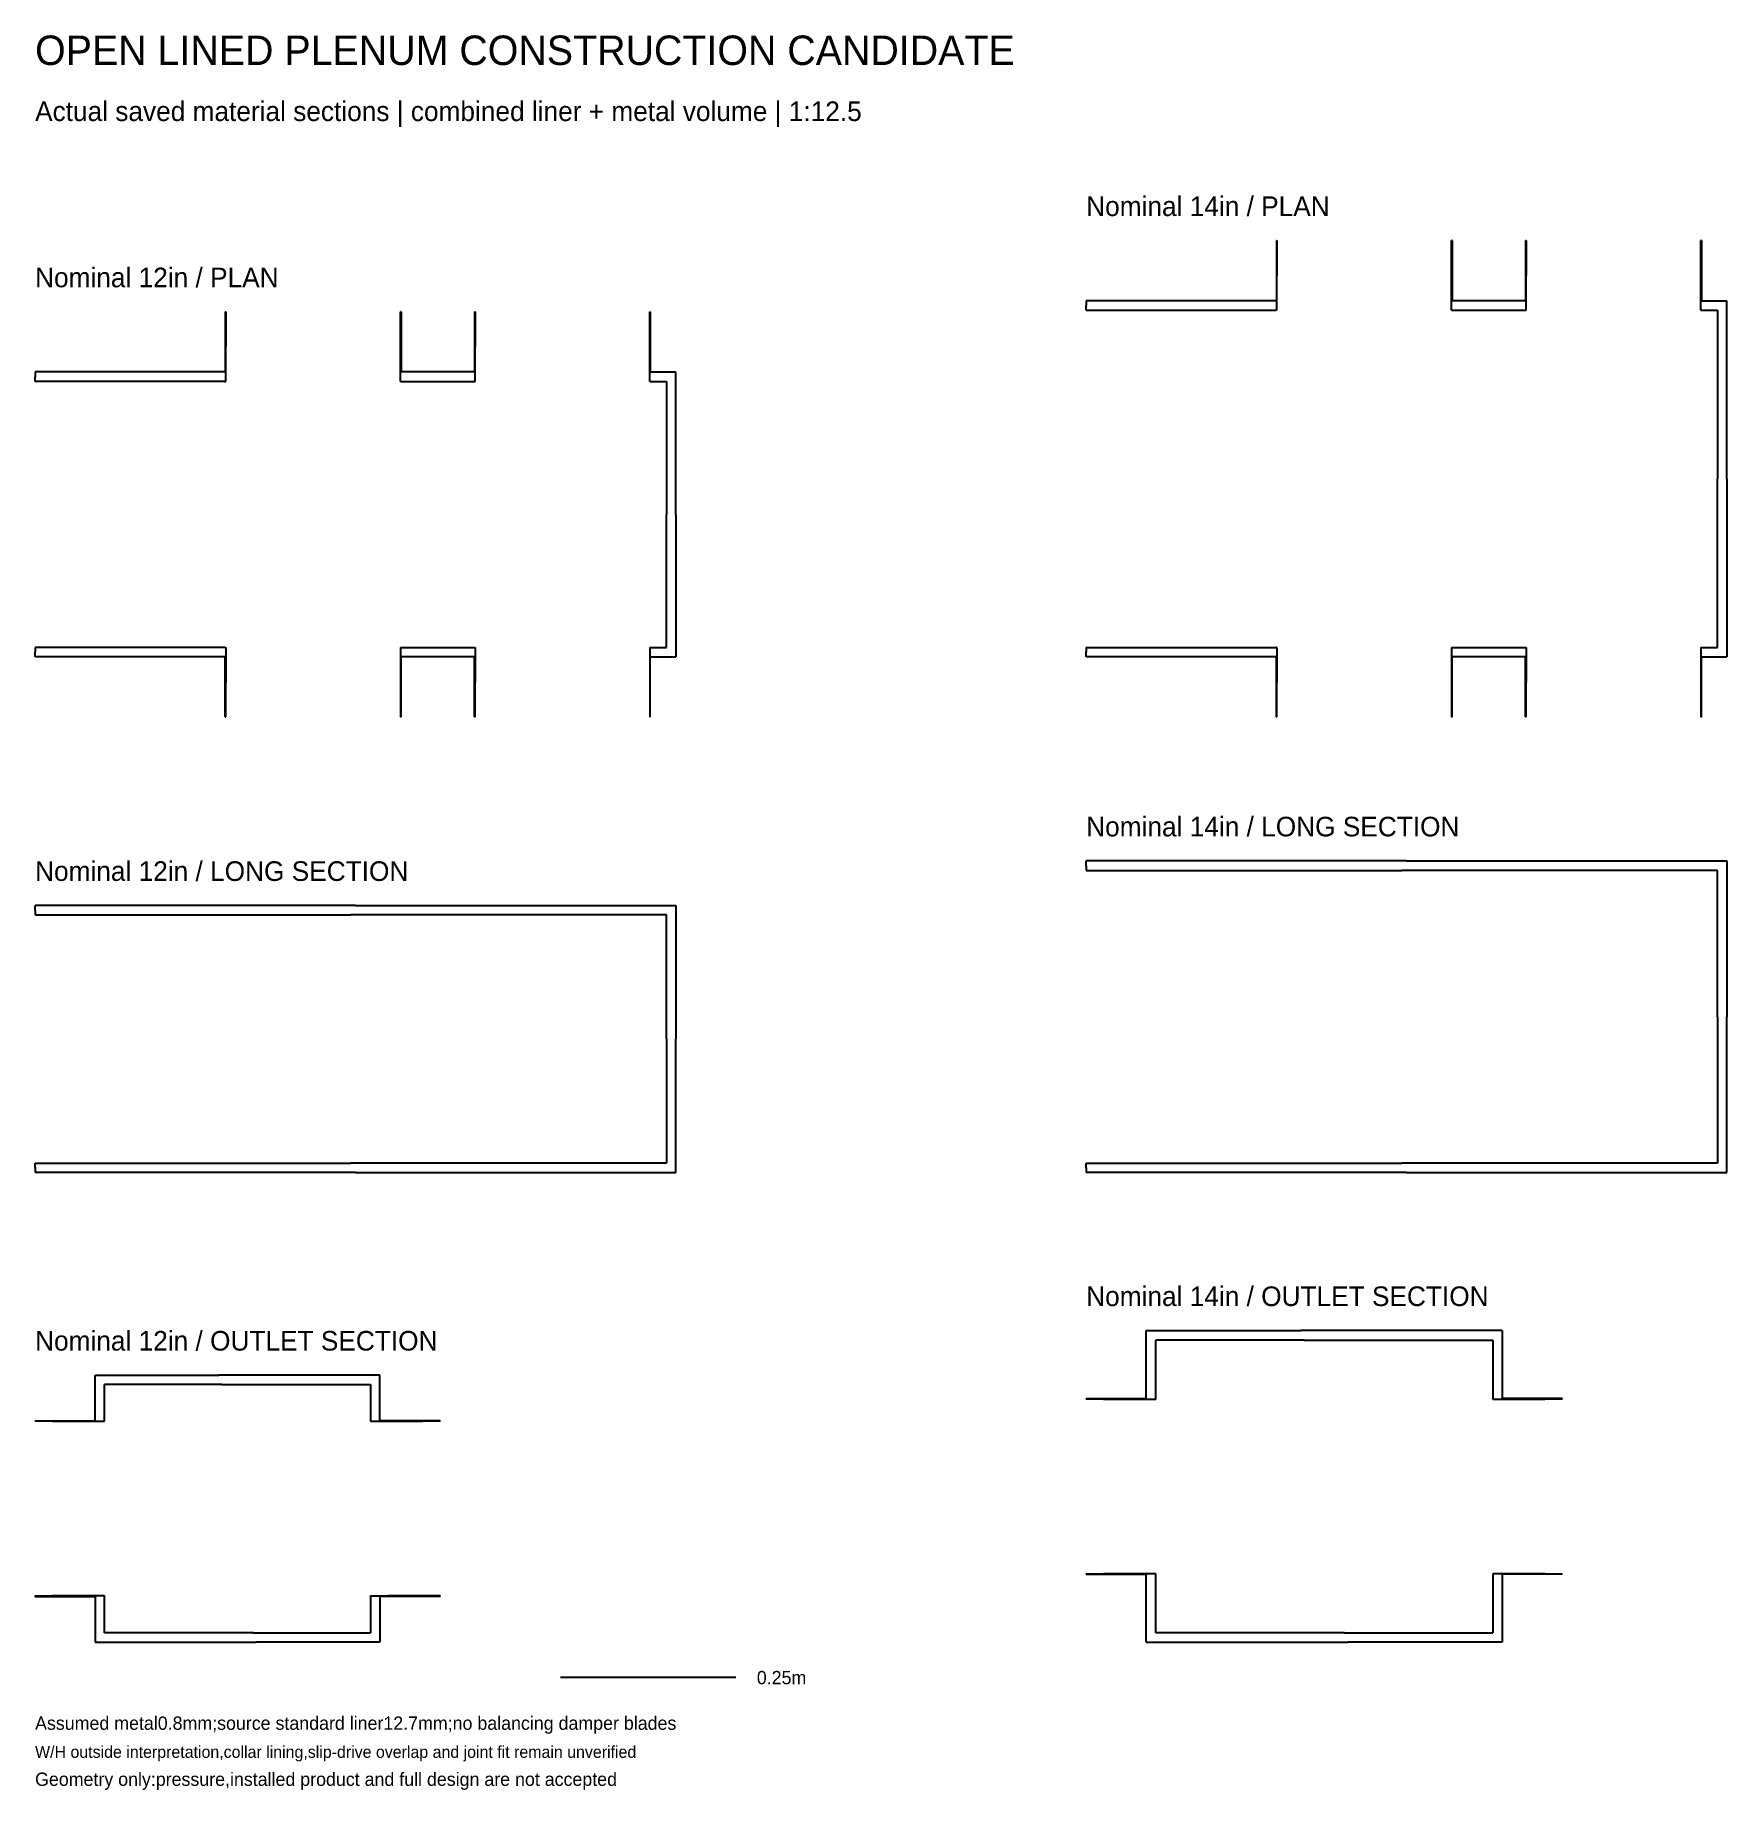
# Model space of a CAD drawing. Header units: metres. Extents: x 0.15 to 2.56, y 0.02 to 2.52.
import ezdxf

# ---------------------------------------------------------------- set-up
doc = ezdxf.new("R2010")
doc.units = ezdxf.units.M
for name, color, linetype in [('BSA_DETAIL_CUT', 7, 'Continuous'), ('BSA_DETAIL_NOTES', 7, 'Continuous'), ('BSA_SECTION_REFERENCE', 7, 'Continuous')]:
    doc.layers.add(name, color=color, linetype=linetype)

msp = doc.modelspace()

# ---------------------------------------------------------------- linework, layer by layer
at = {"layer": 'BSA_DETAIL_CUT'}
for p, q in [((1.9215, 2.2295), (1.9223, 2.2295)), ((1.9215, 2.2295), (1.9215, 2.1437)), ((1.9223, 2.2295), (1.9223, 2.1798)), ((2.1723, 2.2295), (2.1715, 2.2295)), ((2.1715, 2.1302), (2.1715, 2.2295)), ((2.1723, 2.2295), (2.1723, 2.1437)), ((2.2771, 2.2295), (2.2779, 2.2295)), ((2.2771, 2.2295), (2.2771, 2.1437)), ((2.2779, 2.2295), (2.2779, 2.1798)), ((2.5279, 2.2295), (2.5271, 2.2295)), ((2.5271, 2.1302), (2.5271, 2.2295)), ((2.5279, 2.2295), (2.5279, 2.1437)), ((1.9223, 2.1302), (1.9223, 2.1798)), ((2.2779, 2.1302), (2.2779, 2.1798)), ((1.65, 2.1437), (1.65, 2.1368)), ((1.9215, 2.1437), (1.65, 2.1437)), ((1.65, 2.1302), (1.65, 2.1368)), ((1.65, 2.1302), (1.9208, 2.1302)), ((1.9223, 2.1302), (1.9208, 2.1302)), ((2.1715, 2.1302), (2.2779, 2.1302)), ((2.2771, 2.1437), (2.1723, 2.1437)), ((2.5271, 2.1302), (2.5509, 2.1302)), ((2.5279, 2.1437), (2.5644, 2.1437)), ((2.5509, 2.1302), (2.5509, 1.8897)), ((2.5644, 1.8897), (2.5644, 2.1437)), ((0.4215, 2.1279), (0.4223, 2.1279)), ((0.4215, 2.1279), (0.4215, 2.0421)), ((0.4223, 2.1279), (0.4223, 2.0782)), ((0.6723, 2.1279), (0.6715, 2.1279)), ((0.6715, 2.0286), (0.6715, 2.1279)), ((0.6723, 2.1279), (0.6723, 2.0421)), ((0.7771, 2.1279), (0.7779, 2.1279)), ((0.7771, 2.1279), (0.7771, 2.0421)), ((0.7779, 2.1279), (0.7779, 2.0782)), ((1.0279, 2.1279), (1.0271, 2.1279)), ((1.0271, 2.0286), (1.0271, 2.1279)), ((1.0279, 2.1279), (1.0279, 2.0421)), ((0.4223, 2.0286), (0.4223, 2.0782)), ((0.7779, 2.0286), (0.7779, 2.0782)), ((0.15, 2.0421), (0.15, 2.0351)), ((0.4215, 2.0421), (0.15, 2.0421)), ((0.15, 2.0286), (0.15, 2.0351)), ((0.4206, 2.0286), (0.15, 2.0286)), ((0.4206, 2.0286), (0.4223, 2.0286)), ((0.6715, 2.0286), (0.7779, 2.0286)), ((0.7771, 2.0421), (0.6723, 2.0421)), ((1.0271, 2.0286), (1.0509, 2.0286)), ((1.0279, 2.0421), (1.0644, 2.0421)), ((1.0509, 2.0286), (1.0509, 1.8389)), ((1.0644, 1.8389), (1.0644, 2.0421)), ((2.5509, 1.6492), (2.5509, 1.8897)), ((2.5644, 1.8897), (2.5644, 1.6357)), ((1.0509, 1.6492), (1.0509, 1.8389)), ((1.0644, 1.8389), (1.0644, 1.6357)), ((0.15, 1.6492), (0.15, 1.6427)), ((0.4206, 1.6492), (0.15, 1.6492)), ((0.15, 1.6357), (0.15, 1.6427)), ((0.4215, 1.6357), (0.15, 1.6357)), ((0.4206, 1.6492), (0.4223, 1.6492)), ((0.4215, 1.55), (0.4215, 1.6357)), ((0.4223, 1.6492), (0.4223, 1.5996)), ((0.6715, 1.6492), (0.7779, 1.6492)), ((0.6715, 1.6492), (0.6715, 1.55)), ((0.7771, 1.6357), (0.6723, 1.6357)), ((0.6723, 1.55), (0.6723, 1.6357)), ((0.7771, 1.55), (0.7771, 1.6357)), ((0.7779, 1.6492), (0.7779, 1.5996)), ((1.0271, 1.6492), (1.0509, 1.6492)), ((1.0271, 1.6492), (1.0271, 1.55)), ((1.0279, 1.6357), (1.0644, 1.6357)), ((1.0279, 1.55), (1.0279, 1.6357)), ((1.65, 1.6492), (1.65, 1.6427)), ((1.65, 1.6492), (1.9208, 1.6492)), ((1.65, 1.6357), (1.65, 1.6427)), ((1.9215, 1.6357), (1.65, 1.6357)), ((1.9223, 1.6492), (1.9208, 1.6492)), ((1.9215, 1.55), (1.9215, 1.6357)), ((1.9223, 1.6492), (1.9223, 1.5996)), ((2.1715, 1.6492), (2.2779, 1.6492)), ((2.1715, 1.6492), (2.1715, 1.55)), ((2.2771, 1.6357), (2.1723, 1.6357)), ((2.1723, 1.55), (2.1723, 1.6357)), ((2.2771, 1.55), (2.2771, 1.6357)), ((2.2779, 1.6492), (2.2779, 1.5996)), ((2.5271, 1.6492), (2.5509, 1.6492)), ((2.5271, 1.6492), (2.5271, 1.55)), ((2.5279, 1.6357), (2.5644, 1.6357)), ((2.5279, 1.55), (2.5279, 1.6357)), ((0.4223, 1.55), (0.4223, 1.5996)), ((0.7779, 1.55), (0.7779, 1.5996)), ((1.9223, 1.55), (1.9223, 1.5996)), ((2.2779, 1.55), (2.2779, 1.5996)), ((0.4215, 1.55), (0.4223, 1.55)), ((0.6715, 1.55), (0.6723, 1.55)), ((0.7771, 1.55), (0.7779, 1.55)), ((1.0271, 1.55), (1.0279, 1.55)), ((1.9215, 1.55), (1.9223, 1.55)), ((2.1715, 1.55), (2.1723, 1.55)), ((2.2771, 1.55), (2.2779, 1.55)), ((2.5271, 1.55), (2.5279, 1.55)), ((2.1072, 1.3445), (1.65, 1.3445)), ((1.65, 1.3376), (1.65, 1.3445)), ((1.65, 1.3376), (1.65, 1.331)), ((1.65, 1.331), (2.1004, 1.331)), ((2.5509, 1.331), (2.1004, 1.331)), ((2.1072, 1.3445), (2.5644, 1.3445)), ((2.5509, 1.1222), (2.5509, 1.331)), ((2.5644, 1.3445), (2.5644, 1.1222)), ((0.6072, 1.281), (0.15, 1.281)), ((0.15, 1.274), (0.15, 1.281)), ((0.6072, 1.281), (1.0644, 1.281)), ((1.0644, 1.281), (1.0644, 1.0905)), ((0.15, 1.274), (0.15, 1.2675)), ((0.15, 1.2675), (0.6005, 1.2675)), ((1.0509, 1.2675), (0.6005, 1.2675)), ((1.0509, 1.0905), (1.0509, 1.2675)), ((2.5509, 1.1222), (2.5509, 0.9135)), ((2.5644, 0.9), (2.5644, 1.1222)), ((1.0509, 1.0905), (1.0509, 0.9135)), ((1.0644, 0.9), (1.0644, 1.0905)), ((0.15, 0.907), (0.15, 0.9135)), ((0.15, 0.9135), (0.6005, 0.9135)), ((0.15, 0.907), (0.15, 0.9)), ((1.0509, 0.9135), (0.6005, 0.9135)), ((1.65, 0.9069), (1.65, 0.9135)), ((1.65, 0.9135), (2.1004, 0.9135)), ((1.65, 0.9069), (1.65, 0.9)), ((2.5509, 0.9135), (2.1004, 0.9135)), ((0.6072, 0.9), (0.15, 0.9)), ((0.6072, 0.9), (1.0644, 0.9)), ((2.1072, 0.9), (1.65, 0.9)), ((2.1072, 0.9), (2.5644, 0.9)), ((1.7357, 0.6745), (1.9562, 0.6745)), ((1.7357, 0.5787), (1.7357, 0.6745)), ((1.9611, 0.661), (1.7492, 0.661)), ((1.7492, 0.577), (1.7492, 0.661)), ((2.2437, 0.6745), (1.9562, 0.6745)), ((1.9611, 0.661), (2.2302, 0.661)), ((2.2302, 0.661), (2.2302, 0.577)), ((2.2437, 0.6745), (2.2437, 0.5787)), ((0.2357, 0.611), (0.4121, 0.611)), ((0.2357, 0.5459), (0.2357, 0.611)), ((0.6421, 0.611), (0.4121, 0.611)), ((0.6421, 0.5459), (0.6421, 0.611)), ((0.4164, 0.5975), (0.2492, 0.5975)), ((0.2492, 0.5452), (0.2492, 0.5975)), ((0.4164, 0.5975), (0.6286, 0.5975)), ((0.6286, 0.5975), (0.6286, 0.5452)), ((1.65, 0.5777), (1.65, 0.5769)), ((1.65, 0.5777), (1.7357, 0.5777)), ((1.6748, 0.5769), (1.65, 0.5769)), ((1.6748, 0.5769), (1.7492, 0.5769)), ((1.7357, 0.5782), (1.7357, 0.5787)), ((1.7357, 0.5777), (1.7357, 0.5782)), ((1.7492, 0.577), (1.7492, 0.5769)), ((2.2302, 0.5769), (2.2302, 0.577)), ((2.2302, 0.5769), (2.3046, 0.5769)), ((2.2437, 0.5787), (2.2437, 0.5782)), ((2.2437, 0.5777), (2.2437, 0.5782)), ((2.3295, 0.5777), (2.2437, 0.5777)), ((2.3295, 0.5769), (2.3046, 0.5769)), ((2.3295, 0.5777), (2.3295, 0.5769)), ((0.15, 0.5459), (0.15, 0.5451)), ((0.15, 0.5459), (0.2357, 0.5459)), ((0.1748, 0.5451), (0.15, 0.5451)), ((0.1748, 0.5451), (0.2492, 0.5451)), ((0.2492, 0.5452), (0.2492, 0.5451)), ((0.6286, 0.5451), (0.6286, 0.5452)), ((0.6286, 0.5451), (0.703, 0.5451)), ((0.7279, 0.5459), (0.6421, 0.5459)), ((0.7279, 0.5451), (0.703, 0.5451)), ((0.7279, 0.5459), (0.7279, 0.5451)), ((1.65, 0.3276), (1.6748, 0.3276)), ((1.65, 0.3268), (1.65, 0.3276)), ((1.65, 0.3268), (1.7357, 0.3268)), ((1.7492, 0.3276), (1.6748, 0.3276)), ((1.7357, 0.3268), (1.7357, 0.3263)), ((1.7357, 0.3258), (1.7357, 0.3263)), ((1.7357, 0.23), (1.7357, 0.3258)), ((1.7492, 0.3276), (1.7492, 0.3275)), ((1.7492, 0.2435), (1.7492, 0.3275)), ((2.2302, 0.3275), (2.2302, 0.3276)), ((2.3046, 0.3276), (2.2302, 0.3276)), ((2.2302, 0.3275), (2.2302, 0.2435)), ((2.2437, 0.3268), (2.2437, 0.3263)), ((2.3295, 0.3268), (2.2437, 0.3268)), ((2.2437, 0.3263), (2.2437, 0.3258)), ((2.2437, 0.3258), (2.2437, 0.23)), ((2.3046, 0.3276), (2.3295, 0.3276)), ((2.3295, 0.3268), (2.3295, 0.3276)), ((0.15, 0.2959), (0.1748, 0.2959)), ((0.15, 0.2951), (0.15, 0.2959)), ((0.15, 0.2951), (0.2357, 0.2951)), ((0.2492, 0.2959), (0.1748, 0.2959)), ((0.2357, 0.2951), (0.2357, 0.23)), ((0.2492, 0.2959), (0.2492, 0.2958)), ((0.2492, 0.2435), (0.2492, 0.2958)), ((0.6286, 0.2958), (0.6286, 0.2959)), ((0.6286, 0.2959), (0.6534, 0.2959)), ((0.6286, 0.2958), (0.6286, 0.2435)), ((0.6421, 0.2951), (0.6421, 0.23)), ((0.7279, 0.2951), (0.6421, 0.2951)), ((0.7279, 0.2959), (0.6534, 0.2959)), ((0.7279, 0.2951), (0.7279, 0.2959)), ((0.2357, 0.23), (0.4657, 0.23)), ((0.4615, 0.2435), (0.2492, 0.2435)), ((0.4615, 0.2435), (0.6286, 0.2435)), ((0.6421, 0.23), (0.4657, 0.23)), ((1.7357, 0.23), (2.0232, 0.23)), ((2.0183, 0.2435), (1.7492, 0.2435)), ((2.0183, 0.2435), (2.2302, 0.2435)), ((2.2437, 0.23), (2.0232, 0.23))]:
    msp.add_line(p, q, dxfattribs=at)
at = {"layer": 'BSA_SECTION_REFERENCE'}
msp.add_line((0.9, 0.18), (1.15, 0.18), dxfattribs=at)

# ---------------------------------------------------------------- texts
at = {"layer": 'BSA_DETAIL_NOTES'}
for s, height, p in [('OPEN LINED PLENUM CONSTRUCTION CANDIDATE', 0.042, (0.15, 2.48)), ('Actual saved material sections | combined liner + metal volume | 1:12.5', 0.028, (0.15, 2.4)), ('Nominal 14in / PLAN', 0.028, (1.65, 2.2645)), ('Nominal 12in / PLAN', 0.028, (0.15, 2.1629)), ('Nominal 14in / LONG SECTION', 0.028, (1.65, 1.3795)), ('Nominal 12in / LONG SECTION', 0.028, (0.15, 1.316)), ('Nominal 14in / OUTLET SECTION', 0.028, (1.65, 0.7095)), ('Nominal 12in / OUTLET SECTION', 0.028, (0.15, 0.646)), ('0.25m', 0.019, (1.18, 0.17)), ('Assumed metal0.8mm;source standard liner12.7mm;no balancing damper blades', 0.019, (0.15, 0.105)), ('W/H outside interpretation,collar lining,slip-drive overlap and joint fit remain unverified', 0.017, (0.15, 0.065)), ('Geometry only:pressure,installed product and full design are not accepted', 0.019, (0.15, 0.025))]:
    msp.add_text(s, height=height, dxfattribs=at).set_placement(p)

doc.saveas('drawing.dxf')
